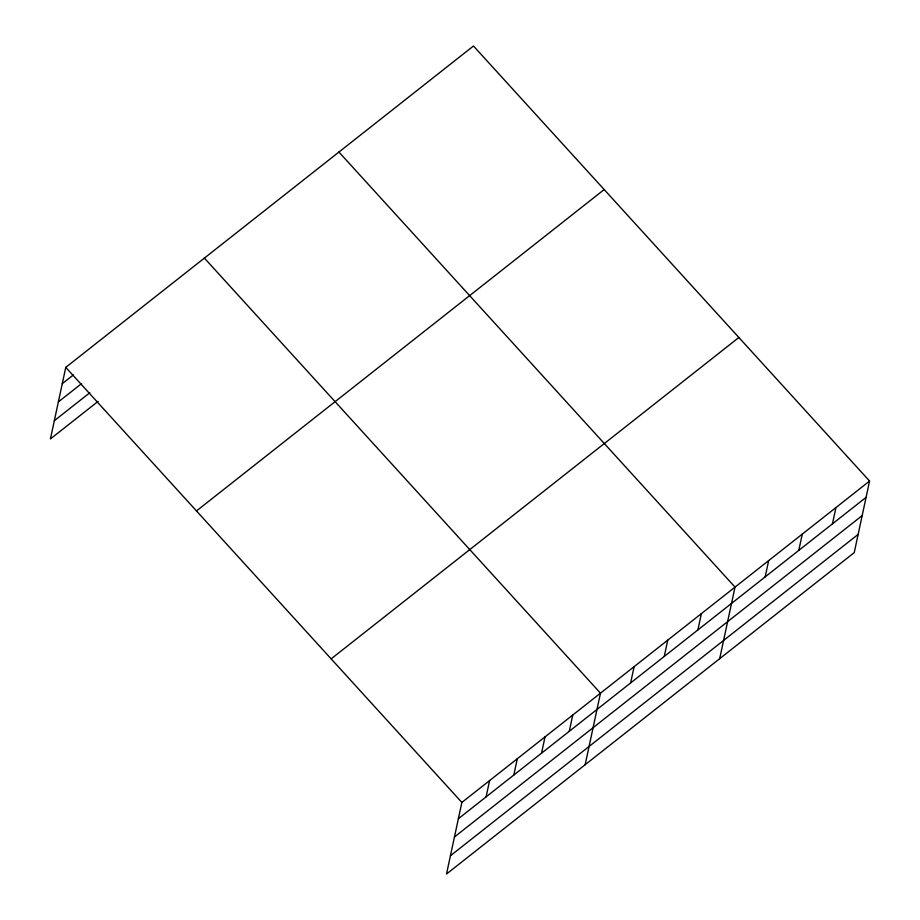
<?xml version="1.0" encoding="UTF-8"?>
<svg xmlns="http://www.w3.org/2000/svg" width="920" height="920" viewBox="0 0 920 920"><rect width="100%" height="100%" fill="white"/><g stroke="black" fill="none" stroke-linecap="round" stroke-linejoin="round"><path stroke-width="1.38" d="M869.572 481.056L461.863 802.435L446.522 874L854.231 552.632L869.572 481.056L473.478 46L65.768 367.367L50.427 438.943L98.118 401.35M486.093 796.881L489.589 780.585M513.82 775.019L517.304 758.724M541.535 753.169L545.031 736.874M569.261 731.319L572.757 715.024M585.143 764.738L600.484 693.162L204.389 258.106M630.625 682.95L634.121 666.655M664.263 656.431L667.747 640.136M697.9 629.924L701.385 613.629M719.681 658.685L735.022 587.109L338.94 152.053M765.164 576.897L768.66 560.602M798.801 550.378L802.297 534.083M832.439 523.871L835.935 507.575M62.284 383.663L73.37 374.923M58.374 401.902L81.662 383.548M54.337 420.704L89.826 392.725M196.477 510.945L604.187 189.566M331.154 658.858L738.863 337.49M458.367 818.731L866.076 497.352M454.457 836.97L862.166 515.602M450.432 855.761L858.141 534.393M65.768 367.367L461.863 802.435"/></g></svg>
